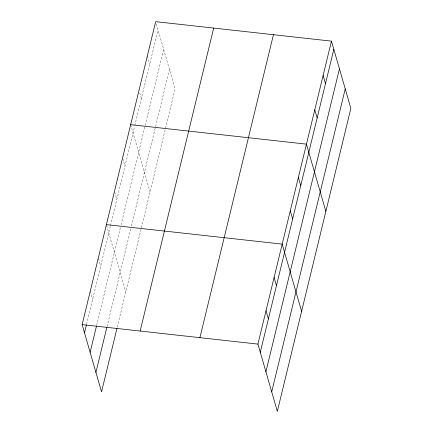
<?xml version="1.0" encoding="UTF-8"?>
<svg xmlns="http://www.w3.org/2000/svg" width="433" height="433" viewBox="0 0 433 433"><rect width="100%" height="100%" fill="white"/><g stroke="black" fill="none" stroke-linecap="round" stroke-linejoin="round"><path stroke-width="0.32" stroke-dasharray="2.17 1.62" d="M86.568 324.312L110.35 226.297M110.512 225.642L134.603 126.376M134.76 125.727L158.029 29.845M96.629 325.508L120.417 227.487M121.051 224.873L163.652 49.335M107.027 326.634L130.809 228.619M131.448 226.004L155.452 127.069M155.615 126.42L169.449 69.41M117.251 327.175L141.196 228.5M141.353 227.85L175.073 88.9L155.842 22.278M147.328 55.987L149.694 64.181M139.724 92.841L141.364 98.518M130.663 124.655L150.072 191.906M122.761 158.613L124.942 166.18M114.669 191.938L116.856 199.505M106.583 225.268L125.814 291.885M98.497 258.593L100.678 266.154M90.226 291.29L92.592 299.484"/><path stroke-width="0.65" d="M116.932 328.479L101.549 391.865L82.14 324.615L155.664 21.65L331.451 41.135L350.86 108.385L277.337 411.35L257.927 344.1L331.451 41.135M84.505 332.809L86.405 324.966M90.129 352.3L96.472 326.157M95.926 372.375L106.864 327.288M140.151 331.045L213.675 28.08M199.916 337.67L273.44 34.705M260.293 352.294L333.816 49.33M265.916 371.785L339.44 68.82M271.713 391.86L345.236 88.895M130.663 124.655L306.45 144.146L325.865 211.396M106.399 224.635L282.192 244.12L301.601 311.37M82.14 324.615L257.927 344.1M323.121 75.472L325.486 83.666M314.786 109.809L317.151 118.003M298.364 177.47L300.729 185.665M290.278 210.795L292.643 218.99M274.1 277.45L276.465 285.645M266.014 310.775L268.379 318.969"/></g></svg>
